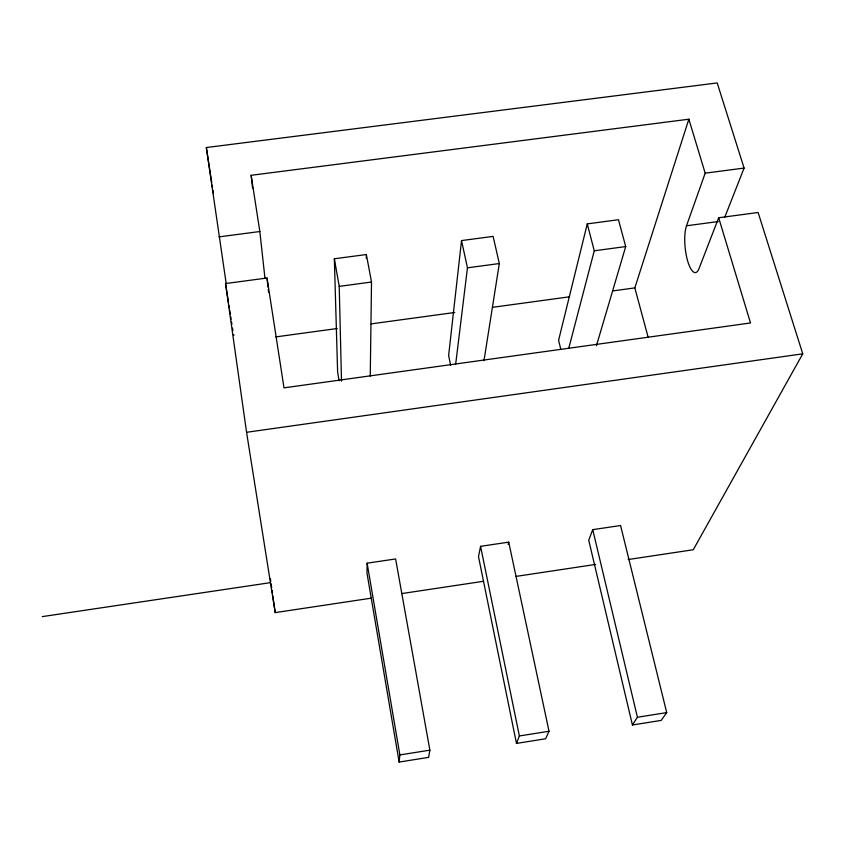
<?xml version="1.0" encoding="UTF-8"?>
<svg xmlns="http://www.w3.org/2000/svg" width="845" height="845" viewBox="0 0 845 845"><rect width="100%" height="100%" fill="white"/><g stroke="black" fill="none" stroke-linecap="round" stroke-linejoin="round"><path stroke-width="1.27" d="M366.339 258.454L366.36 254.535L334.345 258.781L337.62 372.064L339.109 380.778M367.121 563.182L367.005 573.269L399.136 762.063L428.605 757.373L429.883 750.159L395.608 558.946L367.121 563.182L399.865 754.923L399.136 762.063M370.258 376.046L371.515 282.029L366.36 254.535M483.984 360.678L499.321 263.545L493.11 236.389L461.518 240.582L448.632 355.491L450.67 365.336M455.635 364.448L467.465 267.823L461.518 240.582M480.573 546.324L478.502 556.644L516.475 743.41L545.595 738.784L549.018 731.263L508.732 542.141L480.573 546.324L519.369 735.963L516.475 743.41M508.162 544.444L508.732 542.141M596.433 345.711L625.712 246.571L618.466 219.732L587.275 223.883L558.598 340.25L560.763 349.228M568.791 348.172L594.267 250.796L587.275 223.883M648.189 337.44L634.827 287.902L688.844 119.208L251.145 175.295L252.613 188.393M628.152 559.538L693.27 549.746L802.75 353.833L758.113 212.496L718.672 217.756L699.005 268.647A25.72 7.711 84.1 0 1 687.661 260.989A25.72 7.711 84.1 0 1 686.51 225.784L705.184 173.172L688.844 119.208M592.725 529.657L588.743 540.208L632.419 724.978L661.191 720.405L666.716 712.599L620.568 525.516L592.725 529.657L637.426 717.247L632.419 724.978M724.799 217.176L744.086 168.07L717.194 82.937L206.338 147.537L226.164 283.35M399.865 754.923L429.883 750.159M519.369 735.963L549.018 731.263M637.426 717.247L666.716 712.599M42.25 616.618L270.442 582.649M718.672 217.756L750.508 322.97L284.004 387.855L267.031 278.016L225.552 283.55L246.56 432.291L275.206 612.614L371.578 598.123M401.533 593.612L483.593 581.275M516.147 576.385L595.598 564.428M246.56 432.291L802.75 353.833M275.882 336.891L337.229 328.515M371.166 323.888L454.705 312.481M492.55 307.316L569.562 296.806M612.636 290.933L634.827 287.902M686.51 225.784L718.271 221.538M467.465 267.823L499.321 263.545M594.267 250.796L625.712 246.571M341.507 381.158L339.225 286.37L371.515 282.029M218.961 236.885L259.837 231.53L264.95 278.174M705.184 173.172L744.086 168.07M334.345 258.781L339.225 286.37M225.552 283.55L228.53 302.668M228.921 305.214L229.322 307.76M229.713 310.316L230.315 314.139M230.706 316.685L231.107 319.23M231.509 321.776L231.9 324.332M232.502 328.156L232.893 330.701M251.145 175.295L259.837 231.53M206.338 147.537L211.725 182.562M212.127 185.15L212.517 187.748M212.919 190.336L213.32 192.935M270.379 578.688L270.759 581.297M271.129 583.916L271.678 587.824M272.048 590.433L272.428 593.042M272.798 595.651L275.206 612.614M267.031 278.016L267.981 286.973M268.256 289.539L268.53 292.095M233.674 335.433L233.505 334.567L233.674 335.433"/></g></svg>
